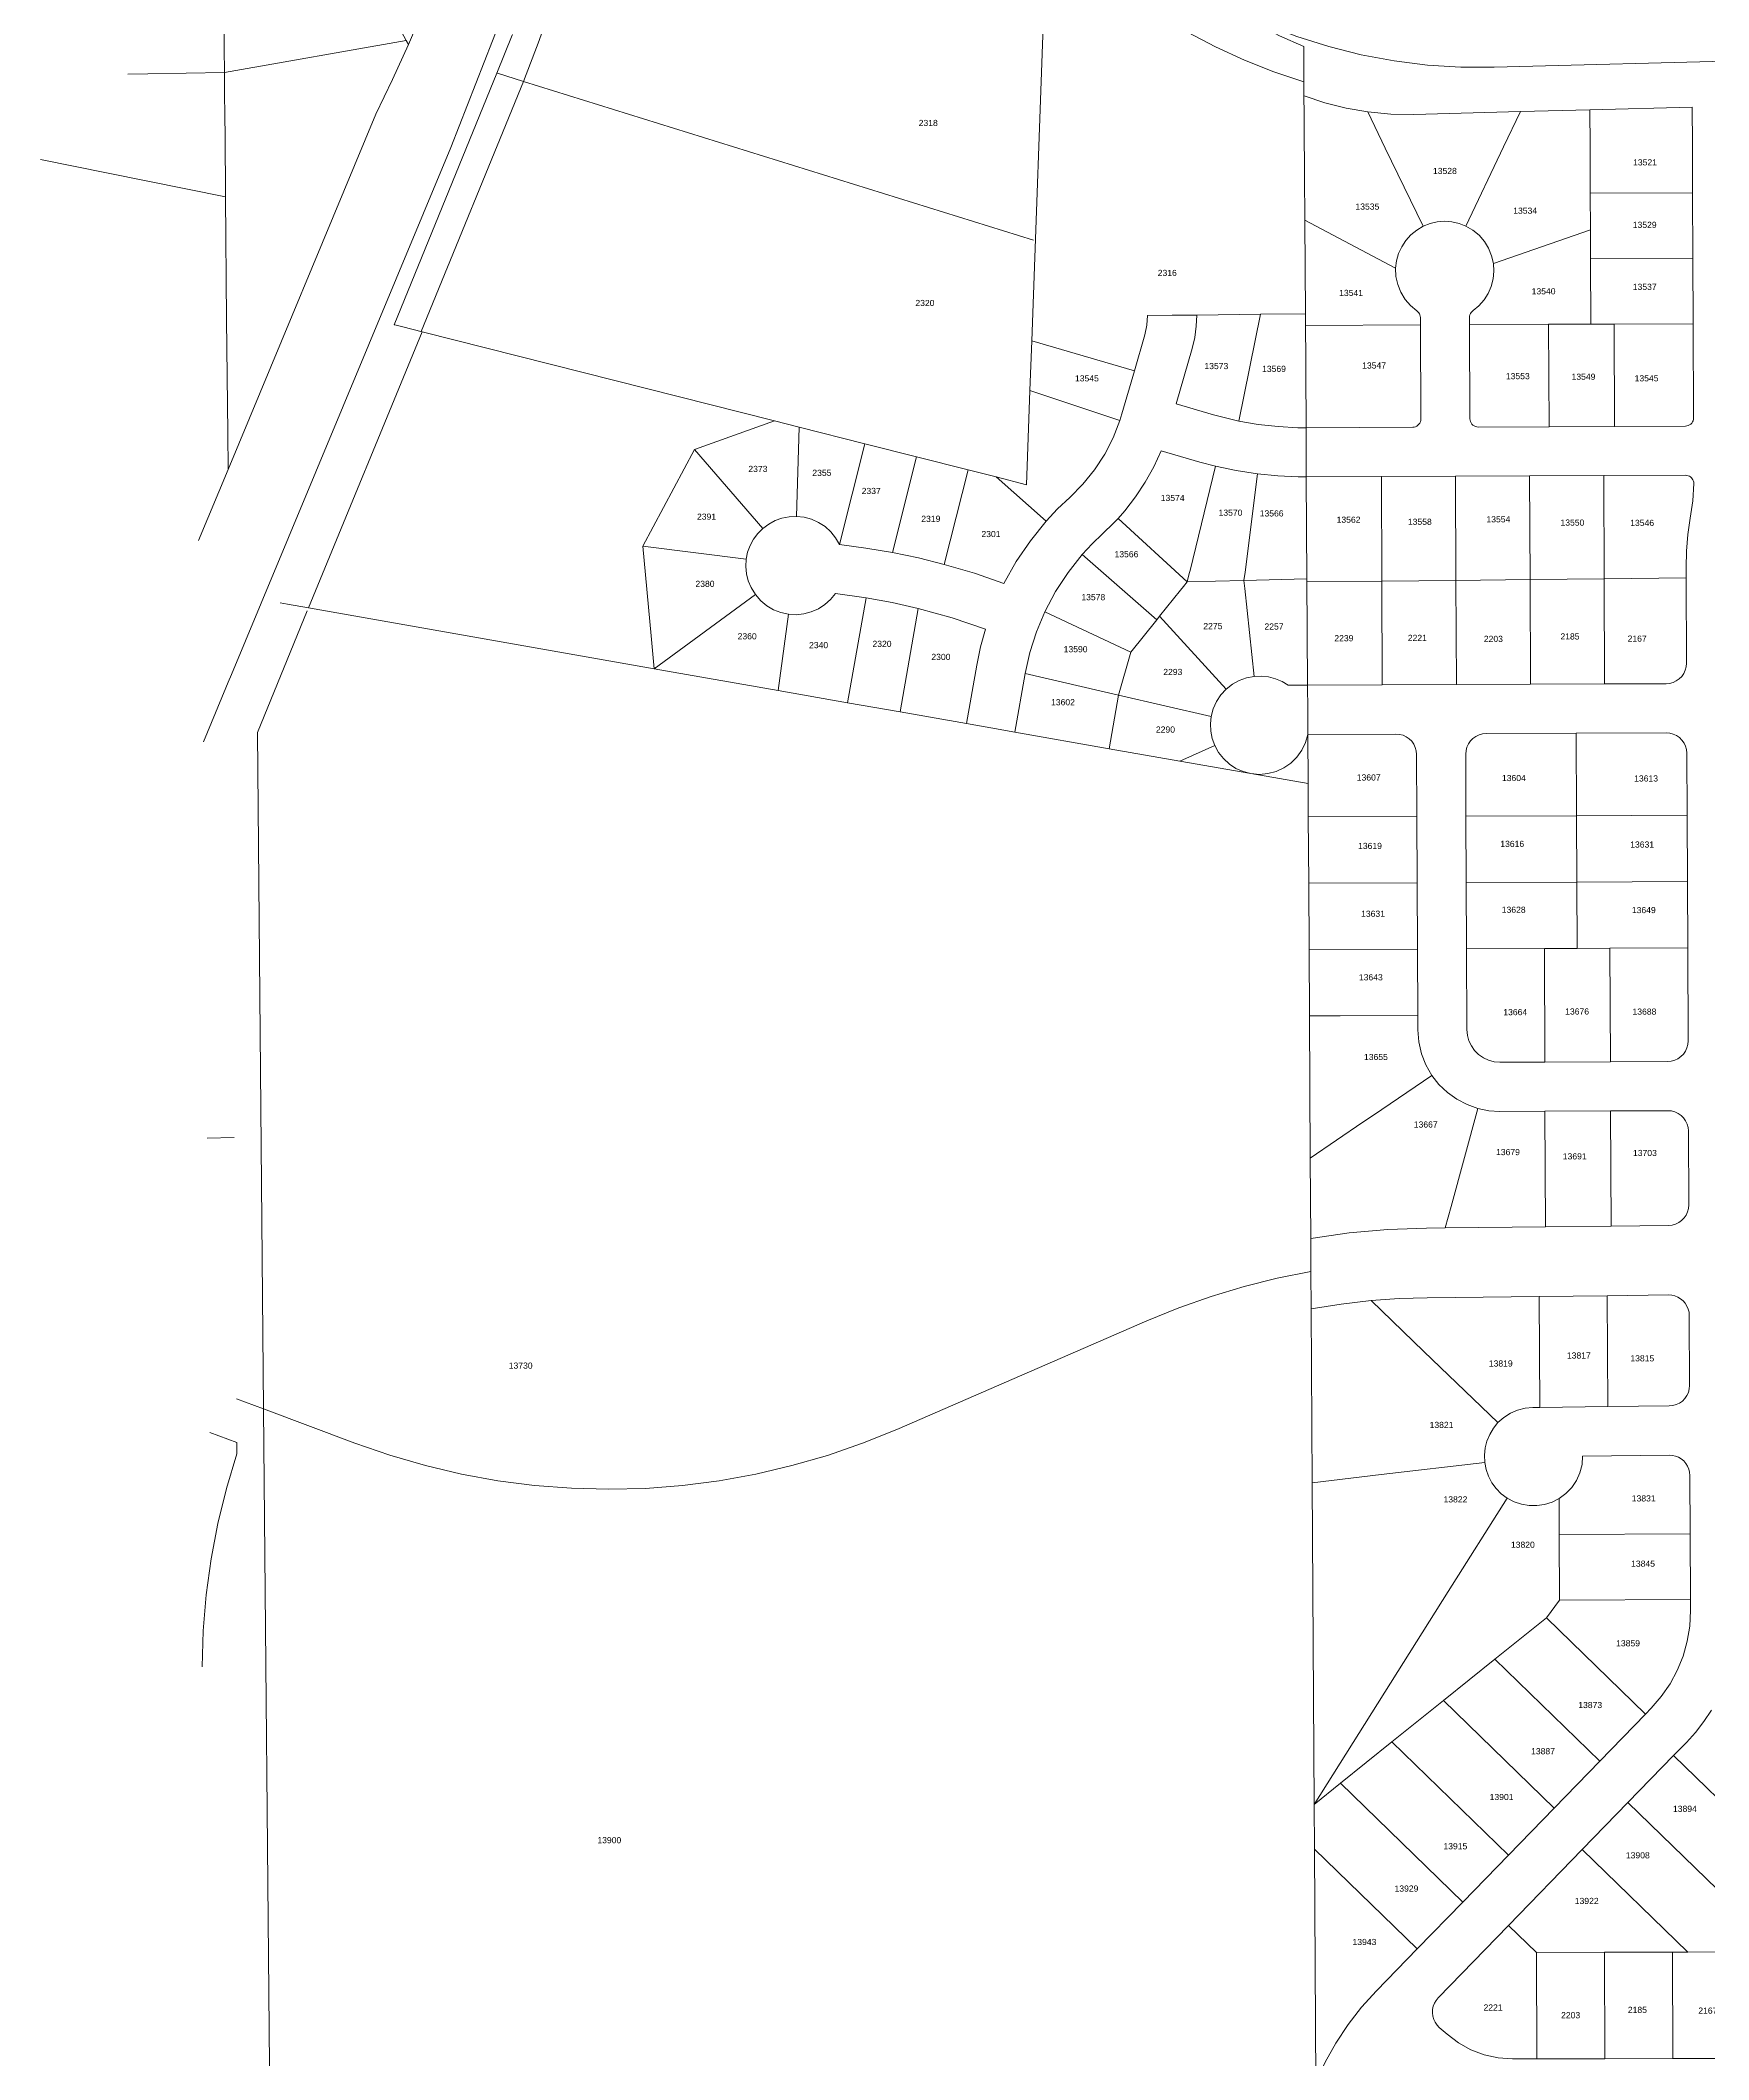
# Model space of a CAD drawing. Header units: feet. Extents: x 865220 to 2866543, y -2240498 to 973965.
# Drawn here: x 2854102 to 2856138, y 966180 to 968645 of the extents above; entities that cross this region are included whole.
import ezdxf
from ezdxf.enums import TextEntityAlignment as Align

# ---------------------------------------------------------------- set-up
doc = ezdxf.new("R2010")
doc.units = ezdxf.units.FT
doc.header["$LTSCALE"] = 0.015
doc.header["$MEASUREMENT"] = 0
doc.layers.add('Dakota County Addresses', color=7, linetype='Continuous')
doc.layers.add('Dakota County Parcels', color=7, linetype='Continuous')
doc.styles.add('Dimensions 100', font='arial.ttf')

# ---------------------------------------------------------------- blocks, each defined once
blk = doc.blocks.new('ACMAP_ANN_TEMPLATE_Dakota County Addresses')
at = {"layer": 'Dakota County Addresses', "style": 'Dimensions 100'}
blk.add_attdef('DakotaCountyAddress', text='', height=50, dxfattribs=at).set_placement((0, 0), align=Align.CENTER)

msp = doc.modelspace()

# ---------------------------------------------------------------- linework, layer by layer
at = {"layer": 'Dakota County Parcels', "lineweight": 5, "ltscale": 100}
for p, q in [((2854738.3, 968860.6), (2854602.6, 968514.3)), ((2855329.7, 968772.3), (2855311.9, 968278.2)), ((2854548.4, 968645), (2854326.4, 968606.1)), ((2854550.9, 968640.3), (2854548.4, 968645)), ((2855644.2, 968594.4), (2855644, 968637.5)), ((2856961.7, 968640.8), (2855876.5, 968612.4)), ((2854533.7, 968297.9), (2854658.9, 968605.2)), ((2854566.5, 968289.6), (2854691.3, 968595.1)), ((2855314.2, 968401.3), (2854691.3, 968595.1)), ((2855645.9, 968311.4), (2855644.2, 968594.4)), ((2855908.3, 968558.2), (2855993.2, 968560.4)), ((2855993.2, 968560.4), (2856118.2, 968563.7)), ((2854330.8, 968121.3), (2854511.4, 968555.2)), ((2855778.4, 968554.8), (2855908.3, 968558.2)), ((2854371.4, 967958.1), (2854602.6, 968514.3)), ((2854329.1, 968304.5), (2854327.7, 968454.3)), ((2855993.7, 968458.7), (2856118.6, 968459.2)), ((2855993.7, 968458.7), (2855993.8, 968414)), ((2856118.6, 968459.2), (2856119, 968379.2)), ((2855645.2, 968425.7), (2855756.1, 968366.9)), ((2855993.8, 968414), (2855875.5, 968372.7)), ((2855993.8, 968414), (2855994, 968378.7)), ((2856119, 968379.2), (2855994, 968378.7)), ((2855994, 968378.7), (2855994.3, 968298.7)), ((2856119, 968379.2), (2856119.3, 968299.2)), ((2854330.4, 968165.9), (2854329.1, 968304.5)), ((2854567.8, 968289.3), (2854428.9, 967952.3)), ((2854567.8, 968289.3), (2854544, 968295.3)), ((2854998, 968180.5), (2854567.8, 968289.3)), ((2855453.2, 968309.1), (2855483.2, 968309.5)), ((2855483.2, 968309.5), (2855513.2, 968309.8)), ((2855513.2, 968309.8), (2855591.3, 968310.8)), ((2855591.3, 968310.8), (2855564.5, 968180.4)), ((2855591.3, 968310.8), (2855645.9, 968311.4)), ((2855646.7, 968172.2), (2855645.9, 968311.4)), ((2855646, 968297.2), (2855786.4, 968297.8)), ((2855786.3, 968306.7), (2855786.4, 968297.8)), ((2855786.4, 968297.8), (2855786.8, 968182.8)), ((2855846.3, 968307), (2855846.4, 968298.1)), ((2855846.4, 968298.1), (2855942.8, 968298.5)), ((2855846.4, 968298.1), (2855846.8, 968183.1)), ((2855942.8, 968298.5), (2855994.3, 968298.7)), ((2855942.8, 968298.5), (2855943.4, 968173.5)), ((2855994.3, 968298.7), (2856022.8, 968298.8)), ((2856022.8, 968298.8), (2856119.3, 968299.2)), ((2856022.8, 968298.8), (2856023.4, 968173.8)), ((2856119.3, 968299.2), (2856119.8, 968184.3)), ((2855311.9, 968278.2), (2855309.7, 968217.6)), ((2855311.9, 968278.2), (2855437.3, 968241.9)), ((2855437.3, 968241.9), (2855450.1, 968285.8)), ((2855488, 968201.3), (2855507.7, 968269.1)), ((2855422, 968189.2), (2855437.3, 968241.9)), ((2855309.7, 968217.6), (2855305.6, 968102.7)), ((2855309.7, 968217.6), (2855419.5, 968181.2)), ((2855488, 968201.3), (2855533.6, 968188.1)), ((2854998, 968180.5), (2854900.4, 968145.7)), ((2855027.8, 968172.9), (2854998, 968180.5)), ((2855027.8, 968172.9), (2855024.6, 968064)), ((2855108.2, 968152.6), (2855027.8, 968172.9)), ((2855419.5, 968181.2), (2855422, 968189.2)), ((2855533.6, 968188.1), (2855564.5, 968180.4)), ((2855636.7, 968172.3), (2855646.7, 968172.2)), ((2855776.9, 968172.8), (2855646.7, 968172.2)), ((2855646.9, 968142.2), (2855646.7, 968172.2)), ((2855943.4, 968173.5), (2855856.9, 968173.1)), ((2856023.4, 968173.8), (2855943.4, 968173.5)), ((2856109.9, 968174.2), (2856023.4, 968173.8)), ((2854330.8, 968121.3), (2854330.4, 968165.9)), ((2854900.4, 968145.7), (2854837.1, 968027.7)), ((2854900.4, 968145.7), (2854983.7, 968049.4)), ((2855108.2, 968152.6), (2855077.1, 968029.7)), ((2855171.2, 968136.6), (2855108.2, 968152.6)), ((2855469.8, 968144.1), (2855516.9, 968130.4)), ((2855647, 968112.2), (2855646.9, 968142.2)), ((2854294.8, 968034.7), (2854330.8, 968121.3)), ((2854330.7, 968121.3), (2854330.8, 968121.3)), ((2855171.2, 968136.6), (2855141.7, 968019.9)), ((2855234.2, 968120.7), (2855171.2, 968136.6)), ((2855234.2, 968120.7), (2855205.1, 968005.4)), ((2855268.4, 968112.1), (2855234.2, 968120.7)), ((2855505.1, 967998.1), (2855536.1, 968125.3)), ((2855516.9, 968130.4), (2855536.1, 968125.3)), ((2855305.6, 968102.7), (2855268.4, 968112.1)), ((2855268.4, 968112.1), (2855329.5, 968058.2)), ((2855572.2, 967995.9), (2855587.3, 968115.9)), ((2855637, 968112.3), (2855647, 968112.2)), ((2855647, 968112.2), (2855738.7, 968112.6)), ((2855647.8, 967987.6), (2855647, 968112.2)), ((2855738.7, 968112.6), (2855829.2, 968113)), ((2855738.7, 968112.6), (2855739.2, 967984.9)), ((2855829.2, 968113), (2855919.6, 968113.4)), ((2855829.2, 968113), (2855829.7, 967985.9)), ((2855919.6, 968113.4), (2856010.1, 968113.8)), ((2855919.6, 968113.4), (2855920.2, 967986.9)), ((2856010.1, 968113.8), (2856110, 968114.2)), ((2856010.1, 968113.8), (2856010.7, 967987.9)), ((2855417.3, 968061.5), (2855425.6, 968070.9)), ((2855398.4, 968042.7), (2855412.2, 968056)), ((2855412.2, 968056), (2855417.3, 968061.5)), ((2855501.8, 967984.2), (2855417.3, 968061.5)), ((2854837.1, 968027.7), (2854963.4, 968011.6)), ((2854837.1, 968027.7), (2854847.3, 967918.2)), ((2855464.6, 967937.9), (2855373.6, 968017.5)), ((2855501.8, 967984.2), (2855504.2, 967994.3)), ((2855504.2, 967994.3), (2855505.1, 967998.1)), ((2855570.9, 967985.8), (2855572.2, 967995.9)), ((2856110.6, 968001.6), (2856110.6, 967989)), ((2854969.3, 967977.1), (2854974.5, 967968.5)), ((2855109.6, 967964.7), (2855072.2, 967969.8)), ((2855468, 967942.1), (2855493.6, 967974)), ((2855493.6, 967974), (2855497.1, 967978.3)), ((2855497.1, 967978.3), (2855501.8, 967984.2)), ((2855501.8, 967984.2), (2855570.9, 967985.8)), ((2855570.9, 967985.8), (2855647.8, 967987.6)), ((2855570.9, 967985.8), (2855572, 967975.9)), ((2855572, 967975.9), (2855583.5, 967868.6)), ((2855648.5, 967857.9), (2855647.8, 967987.6)), ((2855739.2, 967984.9), (2855647.8, 967983.9)), ((2855829.7, 967985.9), (2855739.2, 967984.9)), ((2855739.2, 967984.9), (2855739.7, 967858.2)), ((2855920.2, 967986.9), (2855829.7, 967985.9)), ((2855829.7, 967985.9), (2855830.2, 967858.6)), ((2856010.7, 967987.9), (2855920.2, 967986.9)), ((2855920.2, 967986.9), (2855920.7, 967859)), ((2856110.6, 967989), (2856010.7, 967987.9)), ((2856010.7, 967987.9), (2856011.2, 967859.4)), ((2856111.1, 967884.8), (2856110.6, 967989)), ((2854333.1, 967865.9), (2854371.4, 967958.1)), ((2854366.7, 967800.3), (2854427.2, 967948.5)), ((2854394.6, 967958.3), (2854403.2, 967956.8)), ((2854403.2, 967956.8), (2854428.9, 967952.3)), ((2854428.9, 967952.3), (2854851, 967878)), ((2854851, 967878), (2854974.5, 967968.5)), ((2854974.5, 967968.5), (2854981.1, 967961)), ((2855002.5, 967851.4), (2855014.9, 967944.5)), ((2855087.1, 967836.5), (2855109.6, 967964.7)), ((2855151.1, 967825.3), (2855173.3, 967951.6)), ((2855432.9, 967898.3), (2855327.9, 967947.6)), ((2855432.9, 967898.3), (2855464.6, 967937.9)), ((2855464.6, 967937.9), (2855468, 967942.1)), ((2855468, 967942.1), (2855549.4, 967853.2)), ((2854847.3, 967918.2), (2854851, 967878)), ((2855417.7, 967845.9), (2855432.9, 967898.3)), ((2854851, 967878), (2854864.7, 967875.6)), ((2854864.7, 967875.6), (2855002.5, 967851.4)), ((2855232.3, 967811), (2855244.9, 967882.4)), ((2855291.4, 967800.6), (2855304, 967872)), ((2855417.7, 967845.9), (2855304, 967872)), ((2854300.8, 967788.7), (2854333, 967866.3)), ((2855002.5, 967851.4), (2855087.1, 967836.5)), ((2855406.2, 967780.4), (2855417.7, 967845.9)), ((2855417.7, 967845.9), (2855530.9, 967819.8)), ((2855628.5, 967857.8), (2855624.9, 967857.8)), ((2855648.5, 967857.9), (2855628.5, 967857.8)), ((2855739.7, 967858.2), (2855648.5, 967857.8)), ((2855648.7, 967827.9), (2855648.5, 967857.9)), ((2855830.2, 967858.6), (2855739.7, 967858.2)), ((2855920.7, 967859), (2855830.2, 967858.6)), ((2856011.2, 967859.4), (2855920.7, 967859)), ((2856086.2, 967859.7), (2856011.2, 967859.4)), ((2855087.1, 967836.5), (2855151.1, 967825.3)), ((2855151.1, 967825.3), (2855232.3, 967811)), ((2855648.9, 967797.9), (2855648.7, 967827.9)), ((2854374.2, 966974.3), (2854366.7, 967800.3)), ((2855232.3, 967811), (2855261.9, 967805.8)), ((2855261.9, 967805.8), (2855291.4, 967800.6)), ((2855291.4, 967800.6), (2855406.2, 967780.4)), ((2855756.5, 967798.3), (2855648.9, 967797.9)), ((2855649.2, 967737.7), (2855648.9, 967797.9)), ((2855866.5, 967798.8), (2855976.5, 967799.2)), ((2855976.5, 967799.2), (2856086.5, 967799.7)), ((2855976.5, 967799.2), (2855976.9, 967698.5)), ((2855406.2, 967780.4), (2855492.7, 967765.2)), ((2855492.7, 967765.2), (2855535.2, 967784.4)), ((2855781.9, 967697.7), (2855781.6, 967773.4)), ((2855841.9, 967698), (2855841.6, 967773.7)), ((2856111.6, 967774.8), (2856111.9, 967699.1)), ((2855492.7, 967765.2), (2855579.5, 967749.9)), ((2855579.5, 967749.9), (2855649.2, 967737.7)), ((2855649.5, 967697.1), (2855649.2, 967737.7)), ((2855649.5, 967697.1), (2855781.9, 967697.7)), ((2855782.3, 967616.7), (2855781.9, 967697.7)), ((2855976.9, 967698.5), (2855841.9, 967698)), ((2855842.3, 967617), (2855841.9, 967698)), ((2855976.9, 967698.5), (2856111.9, 967699.1)), ((2855976.9, 967698.5), (2855977.2, 967617.6)), ((2856111.9, 967699.1), (2856112.2, 967618.1)), ((2855650, 967616.2), (2855649.5, 967697.1)), ((2855650, 967616.2), (2855782.3, 967616.7)), ((2855650.4, 967535.2), (2855650, 967616.2)), ((2855782.6, 967535.7), (2855782.3, 967616.7)), ((2855977.2, 967617.6), (2855842.3, 967617)), ((2855842.6, 967536), (2855842.3, 967617)), ((2855977.2, 967617.6), (2856112.2, 967618.1)), ((2855977.2, 967617.6), (2855977.6, 967536.6)), ((2856112.2, 967618.1), (2856112.6, 967537.1)), ((2855650.4, 967535.2), (2855782.6, 967535.7)), ((2855650.9, 967454.2), (2855650.4, 967535.2)), ((2855783, 967454.7), (2855782.6, 967535.7)), ((2855842.6, 967536), (2855937.6, 967536.4)), ((2855843, 967437.4), (2855842.6, 967536)), ((2855937.6, 967536.4), (2855977.6, 967536.6)), ((2855937.6, 967536.4), (2855938.2, 967397.8)), ((2855977.6, 967536.6), (2856017.6, 967536.7)), ((2856017.6, 967536.7), (2856112.6, 967537.1)), ((2856017.6, 967536.7), (2856018.2, 967398.1)), ((2856112.6, 967537.1), (2856113.1, 967423.5)), ((2855783, 967437.1), (2855783, 967454.7)), ((2855938.2, 967397.8), (2855883.2, 967397.6)), ((2856018.2, 967398.1), (2855938.2, 967397.8)), ((2856088.2, 967398.4), (2856018.2, 967398.1)), ((2855938.4, 967337.8), (2855883.4, 967337.6)), ((2856018.4, 967338.1), (2855938.4, 967337.8)), ((2855939, 967196.7), (2855938.4, 967337.8)), ((2856088.4, 967338.4), (2856018.4, 967338.1)), ((2856019, 967197.6), (2856018.4, 967338.1)), ((2854305.2, 967304.9), (2854338.2, 967305.8)), ((2856113.5, 967313.6), (2856113.9, 967223.5)), ((2855652.7, 967142), (2855652.5, 967182.5)), ((2855793.8, 967195.1), (2855816.7, 967195.4)), ((2855816.7, 967195.4), (2855939, 967196.7)), ((2855939, 967196.7), (2856019, 967197.6)), ((2856019, 967197.6), (2856089.2, 967198.4)), ((2855653, 967096.3), (2855652.7, 967142)), ((2855931.3, 967111.6), (2856014.4, 967112.5)), ((2855931.3, 967111.6), (2855931.9, 966976.1)), ((2856014.4, 967112.5), (2856089.2, 967113.4)), ((2856014.4, 967112.5), (2856015, 966977.1)), ((2855147.1, 966949.3), (2855452.5, 967082)), ((2855654.2, 966884.2), (2855653, 967096.3)), ((2856114.5, 967088.5), (2856114.9, 967003)), ((2854341.1, 966986.7), (2854374.2, 966974.3)), ((2854383.2, 965980.8), (2854374.2, 966974.3)), ((2854374.2, 966974.3), (2854485.5, 966932.5)), ((2855923.7, 966976), (2855931.9, 966976.1)), ((2855931.9, 966976.1), (2856015, 966977.1)), ((2856015, 966977.1), (2856090.1, 966977.9)), ((2854308.5, 966945.6), (2854341.6, 966933.1)), ((2854341.7, 966919.5), (2854341.6, 966933.1)), ((2856090, 966917.9), (2855984.3, 966916.7)), ((2855656.5, 966491.5), (2855654.2, 966884.2)), ((2856115.6, 966821.6), (2856115.3, 966893)), ((2855955.6, 966820.9), (2855955.5, 966864.8)), ((2856115.6, 966821.6), (2855955.6, 966820.9)), ((2855956, 966740.9), (2855955.6, 966820.9)), ((2856116, 966741.6), (2856115.6, 966821.6)), ((2855940.1, 966719.2), (2855956, 966740.9)), ((2856116, 966741.6), (2855956, 966740.9)), ((2856116, 966728), (2856116, 966741.6)), ((2855877.3, 966668.7), (2855940.1, 966719.2)), ((2855940.1, 966719.2), (2856061, 966601.7)), ((2855814.4, 966618.2), (2855877.3, 966668.7)), ((2856005.3, 966544.4), (2855877.3, 966668.7)), ((2855751.6, 966567.8), (2855814.4, 966618.2)), ((2855949.5, 966487), (2855814.4, 966618.2)), ((2856005.3, 966544.4), (2856061, 966601.7)), ((2856061, 966601.7), (2856068, 966608.9)), ((2855688.8, 966517.3), (2855751.6, 966567.8)), ((2855893.8, 966429.6), (2855751.6, 966567.8)), ((2856095.4, 966551), (2856111, 966567)), ((2855949.5, 966487), (2856005.3, 966544.4)), ((2856039.7, 966493.6), (2856095.4, 966551)), ((2856095.4, 966551), (2856312.7, 966339.9)), ((2855656.5, 966491.5), (2855688.8, 966517.3)), ((2855838.1, 966372.2), (2855688.8, 966517.3)), ((2855656.9, 966436.8), (2855656.5, 966491.5)), ((2855983.9, 966436.3), (2856039.7, 966493.6)), ((2856039.7, 966493.6), (2856227.2, 966311.5)), ((2855893.8, 966429.6), (2855949.5, 966487)), ((2855658.5, 966152.3), (2855656.9, 966436.8)), ((2855782.3, 966314.9), (2855656.9, 966436.8)), ((2855838.1, 966372.2), (2855893.8, 966429.6)), ((2855894, 966343.7), (2855983.9, 966436.3)), ((2855983.9, 966436.3), (2856112.7, 966311.2)), ((2855782.3, 966314.9), (2855838.1, 966372.2)), ((2855808.1, 966255.3), (2855894, 966343.7)), ((2855928, 966310.7), (2855894, 966343.7)), ((2855732.6, 966263.7), (2855782.3, 966314.9)), ((2855928, 966310.7), (2856011, 966310.9)), ((2855928.4, 966180.7), (2855928, 966310.7)), ((2856011, 966310.9), (2856094, 966311.1)), ((2856011.4, 966180.9), (2856011, 966310.9)), ((2856094, 966311.1), (2856112.7, 966311.2)), ((2856094.4, 966181.1), (2856094, 966311.1)), ((2856112.7, 966311.2), (2856177, 966311.3)), ((2855809.4, 966219.1), (2855818.9, 966210.7)), ((2855898.7, 966180.6), (2855928.4, 966180.7)), ((2856011.4, 966180.9), (2855928.4, 966180.7)), ((2856094.4, 966181.1), (2856011.4, 966180.9)), ((2856177.4, 966181.3), (2856094.4, 966181.1))]:
    msp.add_line(p, q, dxfattribs=at)
for points in [[(2854548.4, 968645), (2854477.8, 968775.8), (2854395.9, 968927.7)], [(2854550.9, 968640.3), (2854582, 968713.1), (2854611.2, 968786.7)], [(2854326.4, 968606.1), (2854326.4, 968606.1), (2854326.1, 968635.4), (2854325, 968752.8)], [(2854691.3, 968595.1), (2854710.5, 968645.1), (2854728, 968695.7), (2854743.6, 968746.9)], [(2855436.4, 968696.7), (2855468.6, 968675.1), (2855501.9, 968655.3), (2855536.2, 968637.2), (2855571.4, 968621), (2855607.5, 968606.7), (2855644.2, 968594.4)], [(2855876.5, 968612.4), (2855835.6, 968612.5), (2855794.8, 968615.1), (2855754.2, 968620.2), (2855714, 968627.7), (2855674.4, 968637.6), (2855635.4, 968649.8), (2855597.2, 968664.4), (2855559.9, 968681.3)], [(2855586, 968666), (2855614.4, 968650.7), (2855644, 968637.5)], [(2854511.4, 968555.2), (2854531.5, 968597.6), (2854550.9, 968640.3)], [(2854658.9, 968605.2), (2854677.8, 968651.6), (2854678.1, 968652.3)], [(2854326.4, 968606.1), (2854232.8, 968604.4), (2854208.3, 968604)], [(2854327.7, 968454.3), (2854327.1, 968530.3), (2854326.9, 968551.1), (2854326.6, 968582.9), (2854326.4, 968604), (2854326.4, 968606.1)], [(2854691.3, 968595.1), (2854659.7, 968605), (2854658.9, 968605.2)], [(2855644.3, 968577.3), (2855669.7, 968568.9), (2855695.6, 968562.3), (2855722, 968557.8)], [(2855993.2, 968560.4), (2855993.4, 968516.2), (2855993.7, 968458.7)], [(2856118.2, 968563.7), (2856118.4, 968517.6), (2856118.6, 968459.2)], [(2855789.8, 968418.2), (2855743.5, 968513.5), (2855722, 968557.8)], [(2855722, 968557.8), (2855750.2, 968555.2), (2855778.4, 968554.8)], [(2855908.3, 968558.2), (2855887.8, 968515.1), (2855841.8, 968418.5)], [(2854327.7, 968454.3), (2854184.6, 968483.1), (2854101.7, 968499.7)], [(2855789.8, 968418.2), (2855781.9, 968413.6), (2855774.8, 968407.8), (2855768.6, 968401), (2855763.6, 968393.3), (2855759.7, 968384.9), (2855757.2, 968376.1), (2855756.1, 968366.9)], [(2855841.8, 968418.5), (2855833.5, 968421.7), (2855824.8, 968423.6), (2855815.8, 968424.3), (2855806.9, 968423.6), (2855798.2, 968421.5), (2855789.8, 968418.2)], [(2855875.5, 968372.7), (2855873.3, 968382.3), (2855869.6, 968391.4), (2855864.4, 968399.8), (2855858, 968407.2), (2855850.4, 968413.5), (2855841.8, 968418.5)], [(2855756.1, 968366.9), (2855756.5, 968356.8), (2855758.6, 968347), (2855762.4, 968337.6), (2855767.6, 968328.9), (2855774.2, 968321.3), (2855782, 968314.9)], [(2855850.6, 968315.2), (2855857.8, 968321.2), (2855864, 968328.2), (2855869.1, 968336.2), (2855872.8, 968344.8), (2855875.2, 968353.9), (2855876.1, 968363.3), (2855875.5, 968372.7)], [(2855786.3, 968306.7), (2855786.2, 968308.3), (2855785.8, 968309.9), (2855785.2, 968311.3), (2855784.3, 968312.7), (2855783.2, 968313.9), (2855782, 968314.9)], [(2855850.6, 968315.2), (2855849.3, 968314.2), (2855848.3, 968313), (2855847.4, 968311.6), (2855846.8, 968310.1), (2855846.4, 968308.6), (2855846.3, 968307)], [(2854544, 968295.3), (2854534.5, 968297.7), (2854533.7, 968297.9)], [(2855450.1, 968285.8), (2855452.5, 968297.4), (2855453.2, 968309.1)], [(2855507.7, 968269.1), (2855510.9, 968282.5), (2855512.7, 968296.1), (2855513.2, 968309.8)], [(2855358.2, 968087.2), (2855374.2, 968103.2), (2855388.5, 968120.9), (2855400.9, 968139.9), (2855411.3, 968160), (2855419.5, 968181.2)], [(2855564.5, 968180.4), (2855588.4, 968176.3), (2855612.5, 968173.6), (2855636.7, 968172.3)], [(2855776.9, 968172.8), (2855778.6, 968173), (2855780.3, 968173.4), (2855781.9, 968174.2), (2855783.3, 968175.2), (2855784.5, 968176.4), (2855785.5, 968177.8), (2855786.3, 968179.4), (2855786.7, 968181.1), (2855786.8, 968182.8)], [(2855846.8, 968183.1), (2855847, 968181.4), (2855847.5, 968179.7), (2855848.2, 968178.1), (2855849.2, 968176.7), (2855850.4, 968175.4), (2855851.9, 968174.5), (2855853.5, 968173.7), (2855855.1, 968173.3), (2855856.9, 968173.1)], [(2856109.9, 968174.2), (2856111.6, 968174.4), (2856113.3, 968174.8), (2856114.9, 968175.6), (2856116.3, 968176.6), (2856117.5, 968177.8), (2856118.5, 968179.3), (2856119.2, 968180.8), (2856119.7, 968182.5), (2856119.8, 968184.3)], [(2855425.6, 968070.9), (2855438.7, 968087.9), (2855450.5, 968105.8), (2855460.8, 968124.6), (2855469.8, 968144.1)], [(2855536.1, 968125.3), (2855561.6, 968119.9), (2855587.3, 968115.9)], [(2855587.3, 968115.9), (2855612.1, 968113.4), (2855637, 968112.3)], [(2856110, 968114.2), (2856111.6, 968114.1), (2856113.2, 968113.7), (2856114.6, 968113.1), (2856116, 968112.3), (2856117.2, 968111.2), (2856118.2, 968110), (2856119, 968108.6), (2856119.6, 968107.2), (2856120, 968105.6), (2856120.1, 968104)], [(2856115.8, 968061.7), (2856118.8, 968082.8), (2856120.1, 968104)], [(2855358.2, 968087.2), (2855343.4, 968073.1), (2855329.5, 968058.2)], [(2854983.7, 968049.4), (2854977.5, 968043.2), (2854972.3, 968036.2), (2854968.1, 968028.4), (2854965.1, 968020.2), (2854963.4, 968011.6)], [(2855024.6, 968064), (2855015.8, 968063.6), (2855007, 968061.9), (2854998.7, 968058.9), (2854990.8, 968054.7), (2854983.7, 968049.4)], [(2855077.1, 968029.7), (2855072.5, 968037.8), (2855066.5, 968045.2), (2855059.6, 968051.5), (2855051.7, 968056.6), (2855043.1, 968060.5), (2855034, 968063), (2855024.6, 968064)], [(2855329.5, 968058.2), (2855310.2, 968034.3), (2855293, 968008.9), (2855278, 967982.2)], [(2855398.4, 968042.7), (2855385.6, 968030.4), (2855373.6, 968017.5)], [(2856110.6, 968001.6), (2856111.1, 968021.7), (2856112.9, 968041.8), (2856115.8, 968061.7)], [(2855141.7, 968019.9), (2855109.5, 968025.4), (2855077.1, 968029.7)], [(2855205.1, 968005.4), (2855173.5, 968013.3), (2855141.7, 968019.9)], [(2854963.4, 968011.6), (2854962.9, 968002.7), (2854963.8, 967993.9), (2854965.9, 967985.3), (2854969.3, 967977.1)], [(2855278, 967982.2), (2855241.8, 967994.6), (2855205.1, 968005.4)], [(2855373.6, 968017.5), (2855356.2, 967995.6), (2855341, 967972.3), (2855327.9, 967947.6)], [(2855014.9, 967944.5), (2855024.3, 967944), (2855033.7, 967945), (2855042.8, 967947.4), (2855051.4, 967951.2), (2855059.3, 967956.3), (2855066.3, 967962.6), (2855072.2, 967969.8)], [(2854981.1, 967961), (2854988.5, 967954.9), (2854996.7, 967950), (2855005.6, 967946.6), (2855014.9, 967944.5)], [(2855173.3, 967951.6), (2855141.6, 967958.8), (2855109.6, 967964.7)], [(2855255.6, 967926.5), (2855214.8, 967940.2), (2855173.3, 967951.6)], [(2855327.9, 967947.6), (2855317.7, 967923.2), (2855309.7, 967897.9), (2855304, 967872)], [(2855255.6, 967926.5), (2855249.5, 967904.6), (2855244.9, 967882.4)], [(2856086.2, 967859.7), (2856090.5, 967860.1), (2856094.7, 967861.3), (2856098.7, 967863.1), (2856102.2, 967865.6), (2856105.3, 967868.7), (2856107.8, 967872.3), (2856109.6, 967876.3), (2856110.7, 967880.5), (2856111.1, 967884.8)], [(2855549.4, 967853.2), (2855542.8, 967846.1), (2855537.4, 967838), (2855533.4, 967829.2), (2855530.9, 967819.8)], [(2855583.5, 967868.6), (2855574.2, 967866.9), (2855565.2, 967863.7), (2855556.9, 967859.1), (2855549.4, 967853.2)], [(2855624.9, 967857.8), (2855617.4, 967862.3), (2855609.4, 967865.7), (2855600.9, 967868), (2855592.3, 967868.9), (2855583.5, 967868.6)], [(2855530.9, 967819.8), (2855530, 967810.8), (2855530.4, 967801.8), (2855532.1, 967792.9), (2855535.2, 967784.4)], [(2855579.5, 967749.9), (2855589.9, 967749), (2855600.2, 967749.9), (2855610.2, 967752.5), (2855619.7, 967756.9), (2855628.2, 967762.8), (2855635.6, 967770.1), (2855641.6, 967778.5), (2855646.1, 967787.9), (2855648.9, 967797.9)], [(2855756.5, 967798.3), (2855760.8, 967797.9), (2855765.1, 967796.8), (2855769, 967795), (2855772.6, 967792.5), (2855775.7, 967789.5), (2855778.2, 967785.9), (2855780.1, 967782), (2855781.2, 967777.8), (2855781.6, 967773.4)], [(2855841.6, 967773.7), (2855842, 967778), (2855843.1, 967782.2), (2855844.9, 967786.2), (2855847.4, 967789.8), (2855850.4, 967792.9), (2855854, 967795.4), (2855857.9, 967797.2), (2855862.1, 967798.4), (2855866.5, 967798.8)], [(2856086.5, 967799.7), (2856090.8, 967799.4), (2856095, 967798.2), (2856099, 967796.4), (2856102.6, 967793.9), (2856105.6, 967790.9), (2856108.2, 967787.3), (2856110, 967783.4), (2856111.2, 967779.2), (2856111.6, 967774.8)], [(2855535.2, 967784.4), (2855539.9, 967775.8), (2855545.9, 967768.2), (2855553.1, 967761.6), (2855561.2, 967756.3), (2855570.1, 967752.4), (2855579.5, 967749.9)], [(2855783, 967454.7), (2855688.5, 967454.3), (2855650.9, 967454.2)], [(2855652.5, 967182.5), (2855651.9, 967280.6), (2855650.9, 967454.2)], [(2855800.3, 967381.4), (2855792.9, 967394.2), (2855787.5, 967408), (2855784.2, 967422.4), (2855783, 967437.1)], [(2855883.2, 967397.6), (2855876.2, 967398.1), (2855869.5, 967399.9), (2855863.2, 967402.8), (2855857.4, 967406.8), (2855852.5, 967411.7), (2855848.5, 967417.4), (2855845.5, 967423.7), (2855843.7, 967430.4), (2855843, 967437.4)], [(2856113.1, 967423.5), (2856112.7, 967419.2), (2856111.6, 967415), (2856109.8, 967411), (2856107.3, 967407.4), (2856104.2, 967404.4), (2856100.7, 967401.8), (2856096.7, 967400), (2856092.5, 967398.8), (2856088.2, 967398.4)], [(2855651.9, 967280.6), (2855716.2, 967324.2), (2855729, 967333), (2855800.3, 967381.4)], [(2855856.6, 967341.1), (2855843.3, 967345.8), (2855830.8, 967352.3), (2855819.3, 967360.5), (2855809, 967370.3), (2855800.3, 967381.4)], [(2855816.7, 967195.4), (2855823.9, 967221.6), (2855856.6, 967341.1)], [(2855883.4, 967337.6), (2855869.9, 967338.4), (2855856.6, 967341.1)], [(2856088.4, 967338.4), (2856092.8, 967338.1), (2856097, 967337), (2856100.9, 967335.1), (2856104.5, 967332.7), (2856107.6, 967329.6), (2856110.1, 967326), (2856112, 967322.1), (2856113.1, 967317.9), (2856113.5, 967313.6)], [(2856113.9, 967223.5), (2856113.6, 967219.1), (2856112.5, 967214.9), (2856110.6, 967211), (2856108.2, 967207.4), (2856105.1, 967204.3), (2856101.6, 967201.8), (2856097.7, 967199.9), (2856093.5, 967198.8), (2856089.2, 967198.4)], [(2855793.8, 967195.1), (2855746.5, 967193.4), (2855699.4, 967189.2), (2855652.5, 967182.5)], [(2855452.5, 967082), (2855491.3, 967097.8), (2855530.8, 967111.7), (2855571, 967123.7), (2855611.6, 967133.8), (2855652.7, 967142)], [(2855726.1, 967106.5), (2855689.4, 967102.2), (2855653, 967096.3)], [(2855794.7, 967110.1), (2855760.4, 967109), (2855726.1, 967106.5)], [(2855726.1, 967106.5), (2855790.6, 967044.5), (2855881, 966957.5)], [(2855794.7, 967110.1), (2855828.7, 967110.5), (2855931.3, 967111.6)], [(2856089.2, 967113.4), (2856093.1, 967113.1), (2856097, 967112.2), (2856100.6, 967110.7), (2856104, 967108.7), (2856107, 967106.2), (2856109.6, 967103.2), (2856111.7, 967099.9), (2856113.2, 967096.2), (2856114.2, 967092.4), (2856114.5, 967088.5)], [(2856090.1, 966977.9), (2856094.4, 966978.3), (2856098.6, 966979.5), (2856102.5, 966981.3), (2856106.1, 966983.9), (2856109.1, 966987), (2856111.6, 966990.5), (2856113.4, 966994.5), (2856114.5, 966998.7), (2856114.9, 967003)], [(2855923.7, 966976), (2855914.2, 966975.2), (2855904.9, 966972.8), (2855896.2, 966969), (2855888.1, 966963.9), (2855881, 966957.5)], [(2854485.5, 966932.5), (2854528.2, 966917.7), (2854571.7, 966905.1), (2854615.7, 966894.7), (2854660.2, 966886.6), (2854705, 966880.8), (2854750.1, 966877.4), (2854795.3, 966876.2), (2854840.5, 966877.3), (2854885.6, 966880.8), (2854930.5, 966886.6), (2854975, 966894.6), (2855019, 966905), (2855062.4, 966917.5), (2855105.2, 966932.3), (2855147.1, 966949.3)], [(2855881, 966957.5), (2855875.4, 966950.8), (2855870.9, 966943.2), (2855867.5, 966935.1), (2855865.3, 966926.6), (2855864.4, 966917.8), (2855864.8, 966909)], [(2854299.4, 966659.4), (2854300.6, 966703.5), (2854304.1, 966747.4), (2854310.1, 966791.2), (2854318.3, 966834.5), (2854328.9, 966877.3), (2854341.7, 966919.5)], [(2855654.2, 966884.2), (2855738.5, 966894.1), (2855864.8, 966909)], [(2855864.8, 966909), (2855866.5, 966900.3), (2855869.4, 966892), (2855873.6, 966884.1), (2855878.8, 966877), (2855885.1, 966870.7), (2855892.2, 966865.4)], [(2855955.5, 966864.8), (2855963.8, 966870.9), (2855971, 966878.3), (2855976.8, 966886.9), (2855981, 966896.4), (2855983.6, 966906.4), (2855984.3, 966916.7)], [(2856090, 966917.9), (2856094, 966917.6), (2856097.8, 966916.7), (2856101.5, 966915.3), (2856104.8, 966913.2), (2856107.9, 966910.7), (2856110.4, 966907.7), (2856112.5, 966904.4), (2856114.1, 966900.7), (2856115, 966896.9), (2856115.3, 966893)], [(2855656.5, 966491.5), (2855820.3, 966751.3), (2855892.2, 966865.4)], [(2855892.2, 966865.4), (2855900.6, 966861), (2855909.6, 966857.9), (2855919, 966856.3), (2855928.5, 966856.2), (2855937.9, 966857.6), (2855947, 966860.5), (2855955.5, 966864.8)], [(2856116, 966728), (2856115.1, 966709.2), (2856112, 966690.7), (2856107, 966672.5), (2856099.9, 966655.1), (2856091, 966638.5), (2856080.3, 966623.1), (2856068, 966608.9)], [(2856141.8, 966606.5), (2856132.5, 966592.6), (2856122.2, 966579.4), (2856111, 966567)], [(2855732.6, 966263.7), (2855714.6, 966243.7), (2855698.1, 966222.5), (2855683.2, 966200.1), (2855670, 966176.6), (2855658.5, 966152.3)], [(2855809.4, 966219.1), (2855806.6, 966222), (2855804.3, 966225.4), (2855802.6, 966229), (2855801.5, 966232.9), (2855801, 966236.9), (2855801.2, 966240.9), (2855802, 966244.9), (2855803.4, 966248.7), (2855805.5, 966252.1), (2855808.1, 966255.3)], [(2855898.7, 966180.6), (2855881.3, 966181.9), (2855864.3, 966185.6), (2855848, 966191.7), (2855832.8, 966200.2), (2855818.9, 966210.7)]]:
    msp.add_lwpolyline(points, dxfattribs=at)

# ---------------------------------------------------------------- block references
at = {"layer": 'Dakota County Addresses', "lineweight": 5, "ltscale": 100, "xscale": 0.15, "yscale": 0.15, "zscale": 0.15}
for p, values in [((2855185.5, 968540.6), {'DakotaCountyAddress': '2318'}), ((2855816.2, 968482), {'DakotaCountyAddress': '13528'}), ((2856060.5, 968492.5), {'DakotaCountyAddress': '13521'}), ((2855721.6, 968438.5), {'DakotaCountyAddress': '13535'}), ((2855914.2, 968433.5), {'DakotaCountyAddress': '13534'}), ((2856060.1, 968416.2), {'DakotaCountyAddress': '13529'}), ((2855477.3, 968357.5), {'DakotaCountyAddress': '2316'}), ((2855701.7, 968333.1), {'DakotaCountyAddress': '13541'}), ((2855936.7, 968335.1), {'DakotaCountyAddress': '13540'}), ((2856060.1, 968340.5), {'DakotaCountyAddress': '13537'}), ((2855181.5, 968320.8), {'DakotaCountyAddress': '2320'}), ((2855537.2, 968243.8), {'DakotaCountyAddress': '13573'}), ((2855607.6, 968240.4), {'DakotaCountyAddress': '13569'}), ((2855729.8, 968244.5), {'DakotaCountyAddress': '13547'}), ((2855379.2, 968228.8), {'DakotaCountyAddress': '13545'}), ((2855905.2, 968231.5), {'DakotaCountyAddress': '13553'}), ((2855985.4, 968230.8), {'DakotaCountyAddress': '13549'}), ((2856062.4, 968228.9), {'DakotaCountyAddress': '13545'}), ((2854977.6, 968118.2), {'DakotaCountyAddress': '2373'}), ((2855055.7, 968113.5), {'DakotaCountyAddress': '2355'}), ((2855115.9, 968091.3), {'DakotaCountyAddress': '2337'}), ((2854914.9, 968059.9), {'DakotaCountyAddress': '2391'}), ((2855483.9, 968082.8), {'DakotaCountyAddress': '13574'}), ((2855554.5, 968064.8), {'DakotaCountyAddress': '13570'}), ((2855604.7, 968063.9), {'DakotaCountyAddress': '13566'}), ((2855188.7, 968057.3), {'DakotaCountyAddress': '2319'}), ((2855262.1, 968038.7), {'DakotaCountyAddress': '2301'}), ((2855698.6, 968056.2), {'DakotaCountyAddress': '13562'}), ((2855785.6, 968053.7), {'DakotaCountyAddress': '13558'}), ((2855881.5, 968056.7), {'DakotaCountyAddress': '13554'}), ((2855971.9, 968052.7), {'DakotaCountyAddress': '13550'}), ((2856057, 968052.3), {'DakotaCountyAddress': '13546'}), ((2855427.5, 968014.1), {'DakotaCountyAddress': '13566'}), ((2854913, 967977.9), {'DakotaCountyAddress': '2380'}), ((2855387, 967961.6), {'DakotaCountyAddress': '13578'}), ((2854964.5, 967913.9), {'DakotaCountyAddress': '2360'}), ((2855533, 967926.3), {'DakotaCountyAddress': '2275'}), ((2855607.6, 967925.8), {'DakotaCountyAddress': '2257'}), ((2855782.6, 967911.9), {'DakotaCountyAddress': '2221'}), ((2855968.9, 967913.7), {'DakotaCountyAddress': '2185'}), ((2855051.7, 967903.1), {'DakotaCountyAddress': '2340'}), ((2855129.1, 967904.6), {'DakotaCountyAddress': '2320'}), ((2855201, 967888.7), {'DakotaCountyAddress': '2300'}), ((2855365.4, 967898.1), {'DakotaCountyAddress': '13590'}), ((2855692.9, 967911.5), {'DakotaCountyAddress': '2239'}), ((2855875.4, 967910.7), {'DakotaCountyAddress': '2203'}), ((2856050.9, 967911), {'DakotaCountyAddress': '2167'}), ((2855484.1, 967870.3), {'DakotaCountyAddress': '2293'}), ((2855350, 967833.4), {'DakotaCountyAddress': '13602'}), ((2855475.1, 967800), {'DakotaCountyAddress': '2290'}), ((2855723.2, 967741.5), {'DakotaCountyAddress': '13607'}), ((2855900.4, 967740.8), {'DakotaCountyAddress': '13604'}), ((2856061.8, 967740.3), {'DakotaCountyAddress': '13613'}), ((2855724.8, 967657.9), {'DakotaCountyAddress': '13619'}), ((2855898.4, 967660.4), {'DakotaCountyAddress': '13616'}), ((2856057, 967659.6), {'DakotaCountyAddress': '13631'}), ((2855728.5, 967575.1), {'DakotaCountyAddress': '13631'}), ((2855900.2, 967580), {'DakotaCountyAddress': '13628'}), ((2856059, 967579.6), {'DakotaCountyAddress': '13649'}), ((2855725.8, 967497.5), {'DakotaCountyAddress': '13643'}), ((2855902.1, 967455), {'DakotaCountyAddress': '13664'}), ((2855977.6, 967455.8), {'DakotaCountyAddress': '13676'}), ((2856059.8, 967455.6), {'DakotaCountyAddress': '13688'}), ((2855732, 967400.2), {'DakotaCountyAddress': '13655'}), ((2855792.8, 967317.8), {'DakotaCountyAddress': '13667'}), ((2855893.2, 967284.1), {'DakotaCountyAddress': '13679'}), ((2855974.7, 967278.9), {'DakotaCountyAddress': '13691'}), ((2856060.4, 967283), {'DakotaCountyAddress': '13703'}), ((2855884.4, 967026), {'DakotaCountyAddress': '13819'}), ((2855979.7, 967035.8), {'DakotaCountyAddress': '13817'}), ((2856057.2, 967032.3), {'DakotaCountyAddress': '13815'}), ((2854688, 967023.4), {'DakotaCountyAddress': '13730'}), ((2855812.1, 966951), {'DakotaCountyAddress': '13821'}), ((2855829.1, 966860.1), {'DakotaCountyAddress': '13822'}), ((2856058.9, 966861.3), {'DakotaCountyAddress': '13831'}), ((2855911.4, 966804.7), {'DakotaCountyAddress': '13820'}), ((2856058.1, 966781.6), {'DakotaCountyAddress': '13845'}), ((2856039.8, 966684.4), {'DakotaCountyAddress': '13859'}), ((2855993.6, 966609), {'DakotaCountyAddress': '13873'}), ((2855936, 966552.6), {'DakotaCountyAddress': '13887'}), ((2855885.4, 966496.7), {'DakotaCountyAddress': '13901'}), ((2856109.2, 966482.3), {'DakotaCountyAddress': '13894'}), ((2854796.2, 966444), {'DakotaCountyAddress': '13900'}), ((2855829, 966436.6), {'DakotaCountyAddress': '13915'}), ((2856051.7, 966425.5), {'DakotaCountyAddress': '13908'}), ((2855769.3, 966384.9), {'DakotaCountyAddress': '13929'}), ((2855989.3, 966369.8), {'DakotaCountyAddress': '13922'}), ((2855718, 966319.7), {'DakotaCountyAddress': '13943'}), ((2855875, 966239.7), {'DakotaCountyAddress': '2221'}), ((2856051.2, 966236.8), {'DakotaCountyAddress': '2185'}), ((2856137.2, 966235.9), {'DakotaCountyAddress': '2167'}), ((2855969.7, 966230.3), {'DakotaCountyAddress': '2203'})]:
    msp.add_blockref('ACMAP_ANN_TEMPLATE_Dakota County Addresses', p, dxfattribs=at).add_auto_attribs(values)

doc.saveas('drawing.dxf')
